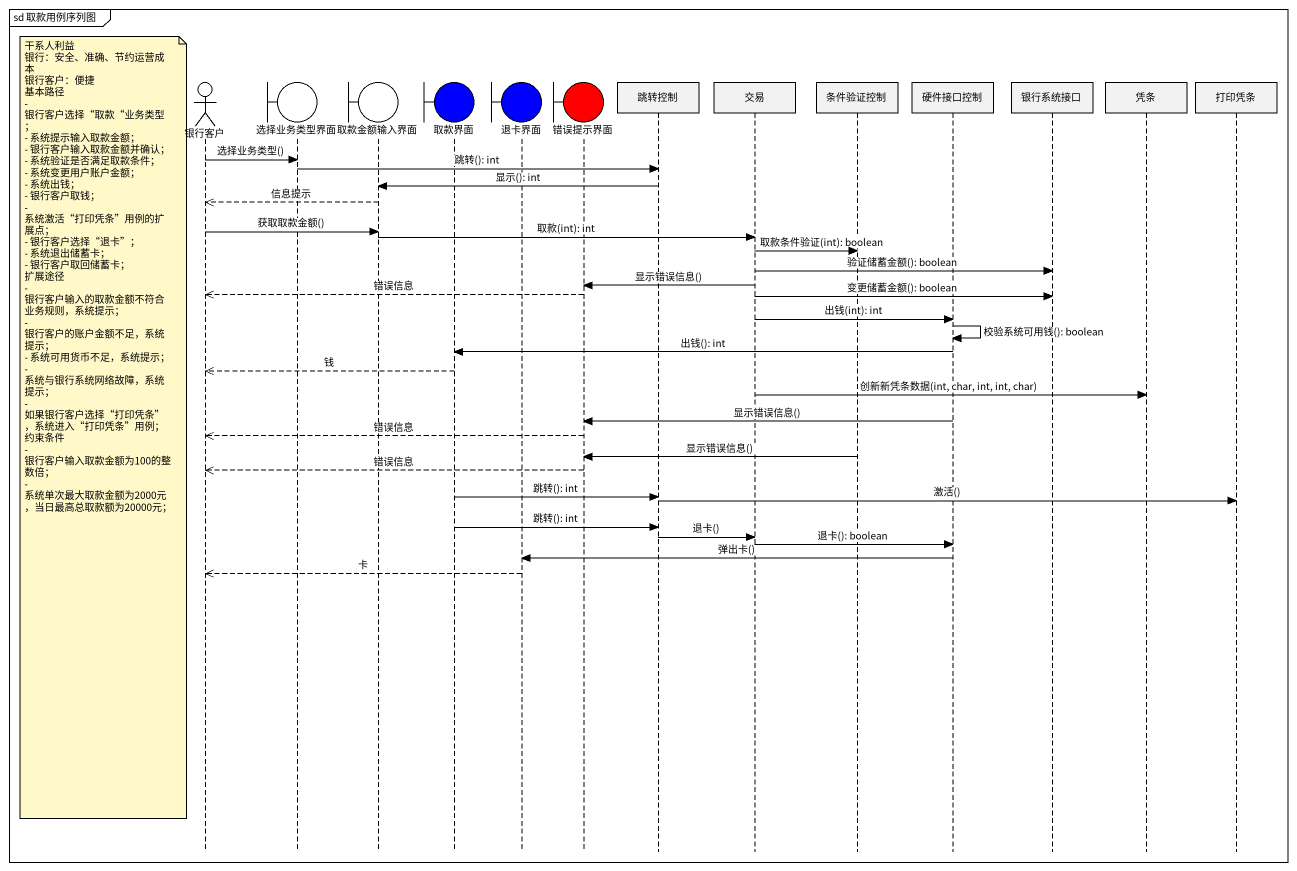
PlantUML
@startuml
mainframe sd 取款用例序列图
hide footbox
actor 银行客户
boundary 选择业务类型界面
boundary 取款金额输入界面
boundary 取款界面 #0000FF
boundary 退卡界面 #0000FF
boundary 错误提示界面 #FF0000
participant 跳转控制
participant 交易
participant 条件验证控制
participant 硬件接口控制
participant 银行系统接口
participant 凭条
participant 打印凭条

银行客户 -> 选择业务类型界面 : 选择业务类型()
选择业务类型界面 -> 跳转控制 : 跳转(): int
跳转控制 -> 取款金额输入界面 : 显示(): int
取款金额输入界面 -->> 银行客户 : 信息提示
银行客户 -> 取款金额输入界面 : 获取取款金额()
取款金额输入界面 -> 交易 : 取款(int): int
交易 -> 条件验证控制 : 取款条件验证(int): boolean
交易 -> 银行系统接口 : 验证储蓄金额(): boolean
交易 -> 错误提示界面 : 显示错误信息()
错误提示界面 -->> 银行客户 : 错误信息
交易 -> 银行系统接口 : 变更储蓄金额(): boolean
交易 -> 硬件接口控制 : 出钱(int): int
硬件接口控制 -> 硬件接口控制 : 校验系统可用钱(): boolean
硬件接口控制 -> 取款界面 : 出钱(): int
取款界面 -->> 银行客户 : 钱
交易 -> 凭条 : 创新新凭条数据(int, char, int, int, char)
硬件接口控制 -> 错误提示界面 : 显示错误信息()
note left of 银行客户
  干系人利益
  银行：安全、准确、节约运营成本
  银行客户：便捷
  基本路径
  - 银行客户选择“取款“业务类型；
  - 系统提示输入取款金额；
  - 银行客户输入取款金额并确认；
  - 系统验证是否满足取款条件；
  - 系统变更用户账户金额；
  - 系统出钱；
  - 银行客户取钱；
  - 系统激活“打印凭条”用例的扩展点；
  - 银行客户选择“退卡”；
  - 系统退出储蓄卡；
  - 银行客户取回储蓄卡；
  扩展途径
  - 银行客户输入的取款金额不符合业务规则，系统提示；
  - 银行客户的账户金额不足，系统提示；
  - 系统可用货币不足，系统提示；
  - 系统与银行系统网络故障，系统提示；
  - 如果银行客户选择“打印凭条”，系统进入“打印凭条”用例；
  约束条件
  - 银行客户输入取款金额为100的整数倍；
  - 系统单次最大取款金额为2000元，当日最高总取款额为20000元；
end note
错误提示界面 -->> 银行客户 : 错误信息
条件验证控制 -> 错误提示界面 : 显示错误信息()
错误提示界面 -->> 银行客户 : 错误信息
取款界面 -> 跳转控制 : 跳转(): int
跳转控制 -> 打印凭条 : 激活()
取款界面 -> 跳转控制 : 跳转(): int
跳转控制 -> 交易 : 退卡()
交易 -> 硬件接口控制 : 退卡(): boolean
硬件接口控制 -> 退卡界面 : 弹出卡()
退卡界面 -->> 银行客户 : 卡
@enduml
